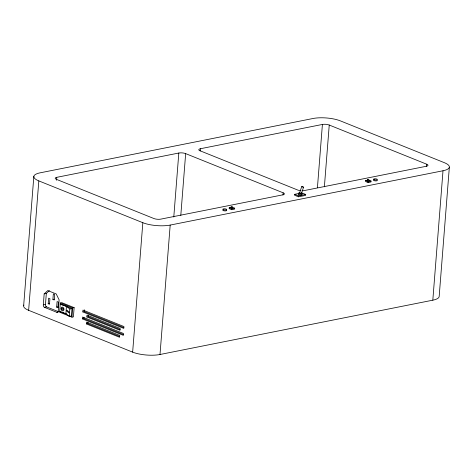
<?xml version="1.0" encoding="UTF-8"?>
<svg xmlns="http://www.w3.org/2000/svg" width="473" height="473" viewBox="0 0 473 473"><rect width="100%" height="100%" fill="white"/><g stroke="black" fill="none" stroke-linecap="round" stroke-linejoin="round"><path stroke-width="0.71" d="M23.65 305.789L33.837 176.364M28.64 310.318L38.821 180.899A19.423 5.777 4.5 0 1 40.181 172.816L312.996 118.504A19.423 5.777 4.5 0 1 340.353 120.869L444.36 162.682A19.423 5.777 4.5 0 1 443.006 170.765L432.819 300.184L160.004 354.496A19.423 5.777 4.5 0 1 132.647 352.131L28.64 310.318A19.423 5.777 4.5 0 1 23.94 305.055M43.309 304.849L44.172 293.875L47.785 290.558L56.234 293.952L59.119 299.882L58.25 310.974A1.945 1.277 78.7 0 1 56.801 312.304L44.367 307.302A1.945 1.277 78.7 0 1 43.309 304.849L45.461 304.417L46.324 293.443L49.423 290.599M56.541 180.266L56.772 177.328L178.818 153.027A4.854 1.443 4.5 0 1 185.658 153.619L283.167 192.818L282.996 195.024M48.199 303.731L48.636 298.185L49.931 298.711L49.499 304.257L48.199 303.731L49.635 303.447M52.899 299.474L53.337 293.922L54.632 294.448L54.2 299.994L52.899 299.474L54.336 299.184M56.648 307.131L57.085 301.585L58.38 302.105L57.948 307.651L56.648 307.131L58.084 306.841M60.355 302.957L59.622 312.204L71.973 317.164L73.41 316.88L74.137 307.633L61.786 302.673L60.355 302.957L72.706 307.923L74.137 307.633M65.871 313.759L66.457 306.362L60.213 304.287L60.928 304.145L71.979 308.585L71.399 315.982L69.247 316.407L65.871 313.759L59.628 311.683L60.349 311.536L67.101 314.255M69.247 316.407L69.827 309.011L66.457 306.362M71.973 317.164L72.706 307.923M82.834 311.938L82.976 310.087L123.932 326.547L123.784 328.398L82.834 311.938L84.271 311.648L123.855 327.564M82.408 318.897L82.556 317.046L123.506 333.506L123.364 335.357L82.408 318.897L83.845 318.607L123.435 334.523M84.271 311.648L84.413 309.803M83.845 318.607L83.94 317.377M86.849 316.981L86.991 315.13L120.148 328.457L120 330.308L86.849 316.981L88.285 316.697L120.083 329.48M86.423 323.94L86.571 322.089L119.722 335.416L119.574 337.267L86.423 323.94L87.86 323.656L119.657 336.439M88.285 316.697L88.38 315.461M87.86 323.656L87.96 322.42M132.647 352.131L142.834 222.706L38.821 180.899M160.004 354.496L170.191 225.077L443.006 170.765M173.786 217.006L178.818 153.027M180.798 215.392L185.658 153.619M200.185 150.946L200.357 148.741L322.409 124.446A4.854 1.443 4.5 0 1 329.243 125.038L426.752 164.232L426.581 166.437M231.386 207.298L229.234 207.724L229.157 208.646L231.758 209.693L234.632 209.119L234.703 208.197L232.751 207.416M231.758 209.693L231.829 208.77L229.234 207.724M298.936 193.457L294.632 194.314L294.555 195.237L298.457 196.803L305.635 195.379L305.712 194.45L301.809 192.883M298.457 196.803L298.528 195.881L294.632 194.314M317.43 187.686L322.409 124.446M324.383 186.805L329.243 125.038M367.74 180.142L365.582 180.574L365.511 181.496L368.112 182.543L370.98 181.969L371.057 181.047L369.106 180.266M368.112 182.543L368.183 181.62L365.582 180.574M449.35 167.211L439.163 296.636A19.423 5.777 4.5 0 1 432.819 300.184M299.569 192.996L301.739 186.563L303.571 187.196L301.354 193.623L299.675 193.031M231.155 207.748C230.582 208.516 233.934 208.351 232.491 207.753M367.669 180.55C366.622 181.035 369.525 181.484 369.182 180.739M231.829 208.77L234.703 208.197M368.183 181.62L371.057 181.047M298.528 195.881L305.712 194.45M44.172 293.875L46.324 293.443M44.367 307.302L46.52 306.871L58.303 311.612M69.827 309.011L71.979 308.585M56.801 312.304L58.238 312.014M302.708 186.876L303.571 187.196M302.602 186.876L301.756 186.569M283.167 192.818A4.854 1.443 4.5 0 1 282.83 194.841L160.779 219.135A4.854 1.443 4.5 0 1 153.938 218.544L56.435 179.344A4.854 1.443 4.5 0 1 56.772 177.328M200.357 148.741A4.854 1.443 4.5 0 0 200.02 150.763L297.529 189.957A4.854 1.443 4.5 0 0 300.875 190.672M302.135 190.731A4.854 1.443 4.5 0 0 304.364 190.548L426.415 166.254A4.854 1.443 4.5 0 0 426.752 164.232M170.191 225.077A19.423 5.777 4.5 0 1 142.834 222.706M226.437 210.172A1.945 0.579 4.5 0 1 224.616 210.887A1.945 0.579 4.5 0 1 223.085 209.882M377.294 180.331A1.945 0.579 4.5 0 1 375.054 180.863A1.945 0.579 4.5 0 1 373.776 179.888M300.834 192.949A1.945 0.579 4.5 0 1 301.774 193.924A1.945 0.579 4.5 0 1 298.605 193.652A1.945 0.579 4.5 0 1 299.835 192.866M302.064 194.397A1.945 0.579 4.5 0 1 299.823 194.929A1.945 0.579 4.5 0 1 298.54 193.954M46.52 306.871A1.945 1.277 78.7 0 1 45.461 304.417M66.805 310.187L66.728 311.116L68.975 312.878L69.046 311.955L66.805 310.187M231.12 206.884C232.621 208.25 233.727 206.157 231.12 206.884M367.468 179.734C368.975 181.1 370.081 179.007 367.468 179.734M223.735 209.799A1.945 0.579 4.5 0 0 226.721 209.557A1.945 0.579 4.5 0 0 223.9 208.812A1.945 0.579 4.5 0 0 223.735 209.799M374.427 179.805A1.945 0.579 4.5 0 0 377.407 179.557A1.945 0.579 4.5 0 0 374.592 178.812A1.945 0.579 4.5 0 0 374.427 179.805M61.147 308.083A1.945 1.425 74.9 0 0 62.755 310.938A1.945 1.425 74.9 0 0 63.654 308.065A1.945 1.425 74.9 0 0 61.147 308.083M61.833 308.556A0.97 0.715 74.9 0 0 62.637 309.986A0.97 0.715 74.9 0 0 63.086 308.544A0.97 0.715 74.9 0 0 61.833 308.556"/></g></svg>
